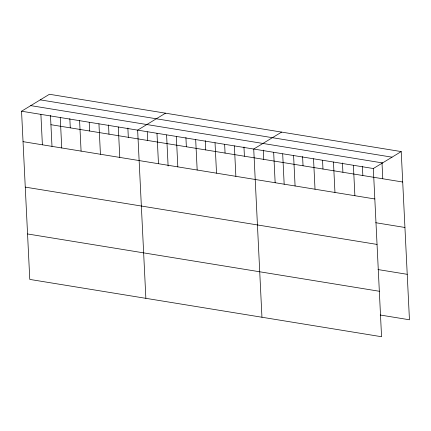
<?xml version="1.0" encoding="UTF-8"?>
<svg xmlns="http://www.w3.org/2000/svg" width="431" height="431" viewBox="0 0 431 431"><rect width="100%" height="100%" fill="white"/><g stroke="black" fill="none" stroke-linecap="round" stroke-linejoin="round"><path stroke-width="0.65" d="M401.223 151.583L373.332 168.526L381.559 336.73L29.777 279.417L21.55 111.22L49.441 94.27L401.223 151.583L409.45 319.78L380.212 315.018M165.531 113.181L137.64 130.13L145.867 298.333M281.615 132.096L253.724 149.045L261.951 317.243M40.239 99.863L392.021 157.175M30.752 105.627L382.534 162.934M21.55 111.22L373.332 168.526M50.928 124.704L402.71 182.017M23.037 141.654L374.819 198.966M375.697 222.714L404.935 227.476M25.262 187.119L377.044 244.425M377.987 269.553L407.225 274.315M27.552 233.958L379.334 291.264M382.001 162.886L382.776 178.768M362.39 166.258L362.843 175.519M353.398 165.283L354.885 195.717M342.456 163.01L342.909 172.271M333.465 162.034L334.952 192.468M322.555 160.424L322.975 169.027M313.531 158.786L315.018 189.22M302.589 156.512L303.041 165.779M293.592 155.537L295.084 185.971M282.688 153.926L284.169 184.274M273.658 152.288L275.15 182.728M263.303 150.117L263.756 159.378M243.957 146.966L244.409 156.227M234.378 145.893L235.865 176.327M224.643 144.471L225.063 153.075M215.031 142.742L216.518 173.176M205.264 140.657L205.716 149.923M195.679 139.59L197.172 170.024M185.912 137.505L186.364 146.772M176.333 136.433L177.82 166.872M166.598 135.016L168.112 166.021M156.986 133.281L158.473 163.721M147.251 131.864L147.671 140.468M127.867 128.05L128.325 137.317M118.288 126.978L119.78 157.412M108.52 124.898L108.973 134.16M98.941 123.826L100.428 154.26M89.206 122.409L89.626 131.008M79.595 120.675L81.082 151.109M69.827 118.595L70.28 127.856M60.248 117.523L61.735 147.957M50.475 115.443L51.995 146.448M40.897 114.371L42.389 144.805"/></g></svg>
